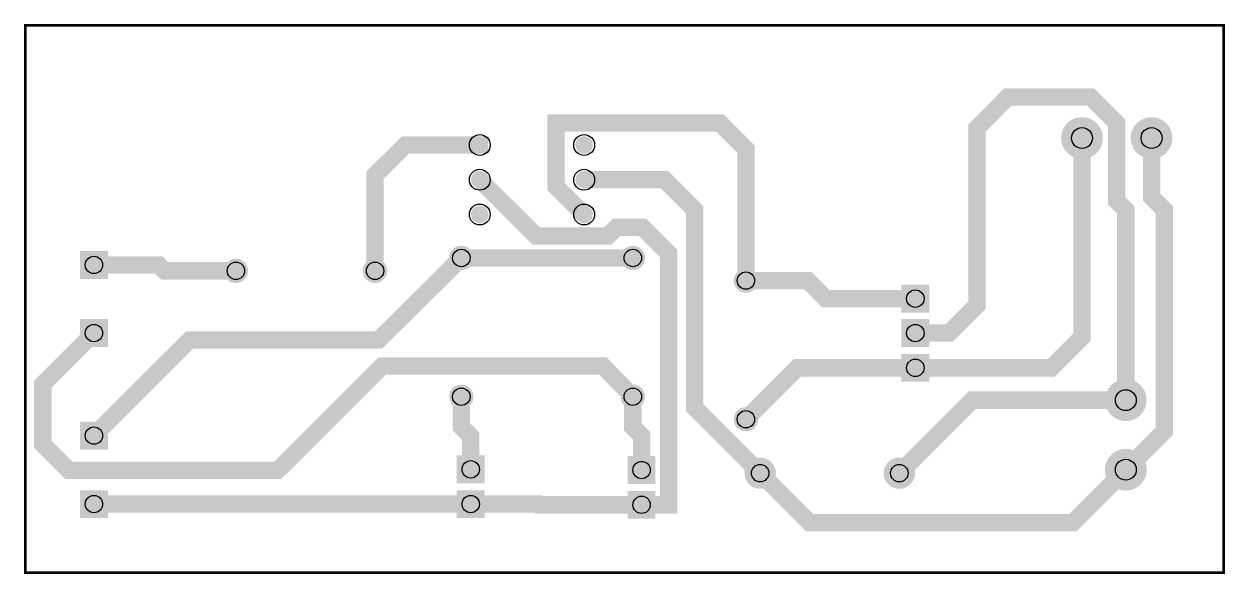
# Model space of a CAD drawing. Header units: inches. Extents: x -1.66 to 1.79, y -0.79 to 0.79.
import ezdxf

# ---------------------------------------------------------------- set-up
doc = ezdxf.new("R2010")
doc.units = ezdxf.units.IN
doc.layers.get('0').update_dxf_attribs({"linetype": 'CONTINUOUS'})

# ---------------------------------------------------------------- blocks, each defined once
blk = doc.blocks.new('EPAD')
at = {"const_width": 0.5}
blk.add_lwpolyline([(-0.25, 0, 1), (0.25, 0, 1)], format="xyb", close=True, dxfattribs=at)
blk = doc.blocks.new('RPAD')
blk.add_trace([(-0.5, -0.5), (-0.5, 0.5), (0.5, -0.5), (0.5, 0.5)])

msp = doc.modelspace()

# ---------------------------------------------------------------- linework, layer by layer
for points, const_width in [([(-1.66, -0.787), (1.784, -0.787), (1.784, 0.787), (-1.66, 0.787), (-1.66, -0.787)], 0.008), ([(1.503, -0.291), (1.503, 0.256), (1.477, 0.282), (1.477, 0.506), (1.402, 0.581), (1.164, 0.581), (1.075, 0.491), (1.075, -0.018), (0.995, -0.098), (0.898, -0.098)], 0.05), ([(0.411, 0.053), (0.411, 0.431), (0.336, 0.506), (-0.135, 0.506), (-0.135, 0.324), (-0.054, 0.243)], 0.05), ([(0.898, -0.198), (1.289, -0.198), (1.377, -0.11), (1.377, 0.463)], 0.05), ([(1.503, -0.491), (1.614, -0.38), (1.614, 0.256), (1.577, 0.293), (1.577, 0.463)], 0.05), ([(-0.655, 0.081), (-0.655, 0.356), (-0.568, 0.443), (-0.354, 0.443)], 0.05), ([(0.111, -0.592), (0.189, -0.592), (0.189, 0.131), (0.114, 0.206), (0.039, 0.206), (0.014, 0.181), (-0.192, 0.181), (-0.354, 0.343)], 0.05), ([(0.452, -0.501), (0.264, -0.313), (0.264, 0.256), (0.177, 0.343), (-0.054, 0.343)], 0.05), ([(-0.407, 0.118), (-0.645, -0.118), (-1.188, -0.118), (-1.463, -0.393)], 0.05), ([(-0.407, 0.118), (0.086, 0.118)], 0.05), ([(-1.055, 0.081), (-1.26, 0.081), (-1.277, 0.098), (-1.463, 0.098)], 0.05), ([(0.411, 0.053), (0.589, 0.053), (0.641, 0.001), (0.898, 0.001)], 0.05), ([(0.086, -0.281), (0, -0.193), (-0.635, -0.193), (-0.935, -0.493), (-1.535, -0.493), (-1.61, -0.418), (-1.61, -0.245), (-1.463, -0.098)], 0.05), ([(0.898, -0.198), (0.559, -0.198), (0.411, -0.346)], 0.05), ([(-0.407, -0.281), (-0.407, -0.368), (-0.38, -0.395), (-0.38, -0.49)], 0.05), ([(0.086, -0.281), (0.086, -0.368), (0.111, -0.393), (0.111, -0.492)], 0.05), ([(1.503, -0.291), (1.062, -0.291), (0.852, -0.501)], 0.05), ([(1.503, -0.491), (1.351, -0.643), (0.594, -0.643), (0.452, -0.501)], 0.05), ([(-0.38, -0.59), (-1.463, -0.59)], 0.05), ([(-0.38, -0.59), (-0.185, -0.59), (-0.183, -0.592), (0.111, -0.592)], 0.05)]:
    msp.add_lwpolyline(points, dxfattribs=dict(const_width=const_width))
for centre, radius in [((1.377, 0.463), 0.03), ((1.577, 0.463), 0.03), ((-0.354, 0.443), 0.03), ((-0.054, 0.443), 0.03), ((-0.354, 0.343), 0.03), ((-0.054, 0.343), 0.03), ((-0.354, 0.243), 0.03), ((-0.054, 0.243), 0.03), ((-0.407, 0.118), 0.025), ((0.086, 0.118), 0.025), ((-1.463, 0.098), 0.025), ((-1.055, 0.081), 0.025), ((-0.655, 0.081), 0.025), ((0.411, 0.053), 0.025), ((0.898, 0.001), 0.025), ((-1.463, -0.098), 0.025), ((0.898, -0.098), 0.025), ((0.898, -0.198), 0.025), ((-0.407, -0.281), 0.025), ((0.086, -0.281), 0.025), ((1.503, -0.291), 0.03), ((0.411, -0.346), 0.025), ((-1.463, -0.393), 0.025), ((-0.38, -0.49), 0.025), ((0.111, -0.492), 0.025), ((0.452, -0.501), 0.025), ((0.852, -0.501), 0.025), ((1.503, -0.491), 0.03), ((-1.463, -0.59), 0.025), ((-0.38, -0.59), 0.025), ((0.111, -0.592), 0.025)]:
    msp.add_circle(centre, radius)

# ---------------------------------------------------------------- block references
for name, p, xscale, yscale in [('EPAD', (1.377, 0.463), 0.12, 0.12), ('EPAD', (1.577, 0.463), 0.12, 0.12), ('EPAD', (-0.054, 0.443), 0.05, 0.05), ('EPAD', (-0.354, 0.343), 0.05, 0.05), ('EPAD', (-0.054, 0.343), 0.05, 0.05), ('EPAD', (-0.354, 0.243), 0.05, 0.05), ('EPAD', (-0.054, 0.243), 0.05, 0.05), ('EPAD', (-0.407, 0.118), 0.07, 0.07), ('EPAD', (0.086, 0.118), 0.07, 0.07), ('RPAD', (-1.463, 0.098), 0.08, 0.08), ('EPAD', (-1.055, 0.081), 0.07, 0.07), ('EPAD', (-0.655, 0.081), 0.07, 0.07), ('EPAD', (0.411, 0.053), 0.07, 0.07), ('RPAD', (-1.463, -0.098), 0.08, 0.08), ('EPAD', (1.503, -0.291), 0.12, 0.12), ('EPAD', (-0.407, -0.281), 0.07, 0.07), ('EPAD', (0.086, -0.281), 0.07, 0.07), ('EPAD', (0.411, -0.346), 0.07, 0.07), ('RPAD', (-1.463, -0.393), 0.08, 0.08), ('EPAD', (1.503, -0.491), 0.12, 0.12), ('EPAD', (0.452, -0.501), 0.09, 0.09), ('EPAD', (0.852, -0.501), 0.09, 0.09), ('RPAD', (-1.463, -0.59), 0.08, 0.08)]:
    msp.add_blockref(name, p, dxfattribs=dict(xscale=xscale, yscale=yscale))
at = {"rotation": 270}
for p, xscale, yscale in [((-0.354, 0.443), 0.05, 0.05), ((0.898, 0.001), 0.08, 0.08), ((0.898, -0.098), 0.08, 0.08), ((0.898, -0.198), 0.08, 0.08), ((-0.38, -0.49), 0.08, 0.08), ((0.111, -0.492), 0.08, 0.08), ((-0.38, -0.59), 0.08, 0.08), ((0.111, -0.592), 0.08, 0.08)]:
    msp.add_blockref('RPAD', p, dxfattribs=dict(at, xscale=xscale, yscale=yscale))

doc.saveas('drawing.dxf')
